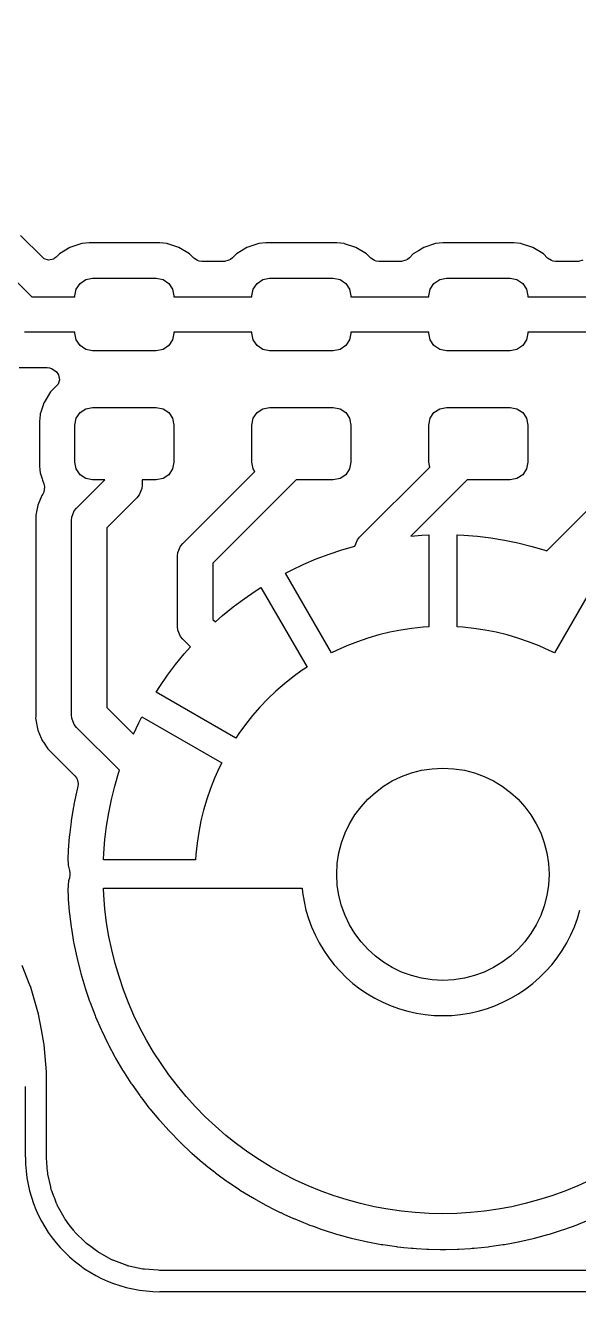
# Model space of a CAD drawing. Header units: millimetres. Extents: x 117.1 to 182.9, y -117.9 to -82.1.
# Drawn here: x 134.1 to 141.92, y -117.9 to -100 of the extents above; entities that cross this region are included whole.
import ezdxf

# ---------------------------------------------------------------- set-up
doc = ezdxf.new("R2010")
doc.units = ezdxf.units.MM
for name, color, linetype, lineweight, true_color in [('cut_in', 5, 'CONTINUOUS', 25, 0x0000ff), ('cut_out', 174, 'CONTINUOUS', 25, 0x000080), ('trace_out', 214, 'CONTINUOUS', 25, 0x800080)]:
    doc.layers.add(name, color=color, linetype=linetype, lineweight=lineweight, true_color=true_color)

msp = doc.modelspace()

# ---------------------------------------------------------------- linework, layer by layer
at = {"layer": 'cut_in'}
msp.add_circle((140, -112), 1.5, dxfattribs=at)
at = {"layer": 'cut_out', "linetype": 'CONTINUOUS'}
for p, q in [((134.1, -116), (134.1, -115)), ((164, -117.9), (136, -117.9))]:
    msp.add_line(p, q, dxfattribs=at)
at = {"layer": 'cut_out'}
msp.add_arc((136, -116), 1.9, -180, -90, dxfattribs=at)
at = {"layer": 'trace_out', "linetype": 'CONTINUOUS'}
for p, q in [((124.906777, -94.553223), (134.191053, -103.8375)), ((134.34039, -103.279023), (134.030192, -102.968825)), ((134.897032, -103.085056), (134.730666, -103.140185)), ((134.897193, -103.085001), (134.897032, -103.085056)), ((134.897197, -103.085), (134.897193, -103.085001)), ((134.999953, -103.074503), (134.897197, -103.085)), ((134.999972, -103.074501), (134.999953, -103.074503)), ((134.99998, -103.074501), (134.999972, -103.074501)), ((134.999998, -103.0745), (134.99998, -103.074501)), ((136.00001, -103.0745), (134.999998, -103.0745)), ((136.000019, -103.0745), (136.00001, -103.0745)), ((136.102792, -103.084999), (136.000019, -103.0745)), ((136.108445, -103.086641), (136.102792, -103.084999)), ((136.111265, -103.087807), (136.108445, -103.086641)), ((136.269334, -103.140186), (136.111265, -103.087807)), ((137.397032, -103.085056), (137.230667, -103.140185)), ((137.397193, -103.085001), (137.397032, -103.085056)), ((137.397197, -103.085), (137.397193, -103.085001)), ((137.499953, -103.074503), (137.397197, -103.085)), ((137.499972, -103.074501), (137.499953, -103.074503)), ((137.49998, -103.074501), (137.499972, -103.074501)), ((137.499998, -103.0745), (137.49998, -103.074501)), ((138.50001, -103.0745), (137.499998, -103.0745)), ((138.500019, -103.0745), (138.50001, -103.0745)), ((138.602792, -103.084999), (138.500019, -103.0745)), ((138.608445, -103.086641), (138.602792, -103.084999)), ((138.611265, -103.087807), (138.608445, -103.086641)), ((138.769334, -103.140186), (138.611265, -103.087807)), ((139.897032, -103.085056), (139.730667, -103.140185)), ((139.897193, -103.085001), (139.897032, -103.085056)), ((139.897197, -103.085), (139.897193, -103.085001)), ((139.999953, -103.074503), (139.897197, -103.085)), ((139.999972, -103.074501), (139.999953, -103.074503)), ((139.99998, -103.074501), (139.999972, -103.074501)), ((139.999998, -103.0745), (139.99998, -103.074501)), ((141.00001, -103.0745), (139.999998, -103.0745)), ((141.000019, -103.0745), (141.00001, -103.0745)), ((141.102792, -103.084999), (141.000019, -103.0745)), ((141.108445, -103.086641), (141.102792, -103.084999)), ((141.111265, -103.087807), (141.108445, -103.086641)), ((141.269334, -103.140186), (141.111265, -103.087807)), ((134.361025, -103.295653), (134.34039, -103.279023)), ((134.537786, -103.275845), (134.509532, -103.296996)), ((134.581344, -103.232287), (134.537786, -103.275845)), ((134.581346, -103.232286), (134.581344, -103.232287)), ((134.730664, -103.140186), (134.581346, -103.232286)), ((134.730666, -103.140185), (134.730664, -103.140186)), ((136.418656, -103.232288), (136.269334, -103.140186)), ((136.418657, -103.232289), (136.418656, -103.232288)), ((136.479637, -103.293269), (136.418657, -103.232289)), ((137.081338, -103.232291), (137.025555, -103.288075)), ((137.156002, -103.186238), (137.081338, -103.232291)), ((137.230663, -103.140187), (137.156002, -103.186238)), ((137.230665, -103.140186), (137.230663, -103.140187)), ((137.230667, -103.140185), (137.230665, -103.140186)), ((138.918656, -103.232288), (138.769334, -103.140186)), ((138.918657, -103.232289), (138.918656, -103.232288)), ((138.979637, -103.293269), (138.918657, -103.232289)), ((139.581338, -103.232291), (139.525555, -103.288075)), ((139.656002, -103.186238), (139.581338, -103.232291)), ((139.730663, -103.140187), (139.656002, -103.186238)), ((139.730665, -103.140186), (139.730663, -103.140187)), ((139.730667, -103.140185), (139.730665, -103.140186)), ((141.418656, -103.232288), (141.269334, -103.140186)), ((141.418657, -103.232289), (141.418656, -103.232288)), ((141.479637, -103.293269), (141.418657, -103.232289)), ((134.367533, -103.299836), (134.361025, -103.295653)), ((134.425752, -103.31921), (134.367533, -103.299836)), ((134.427562, -103.319339), (134.425752, -103.31921)), ((134.495813, -103.304487), (134.427562, -103.319339)), ((134.509532, -103.296996), (134.495813, -103.304487)), ((136.532382, -103.324565), (136.479637, -103.293269)), ((136.557624, -103.331977), (136.532382, -103.324565)), ((136.59256, -103.337), (136.557624, -103.331977)), ((136.914789, -103.337), (136.59256, -103.337)), ((136.974218, -103.321831), (136.914789, -103.337)), ((136.997303, -103.309225), (136.974218, -103.321831)), ((137.025555, -103.288075), (136.997303, -103.309225)), ((139.032382, -103.324565), (138.979637, -103.293269)), ((139.057624, -103.331977), (139.032382, -103.324565)), ((139.09256, -103.337), (139.057624, -103.331977)), ((139.414789, -103.337), (139.09256, -103.337)), ((139.474218, -103.321831), (139.414789, -103.337)), ((139.497303, -103.309225), (139.474218, -103.321831)), ((139.525555, -103.288075), (139.497303, -103.309225)), ((141.532382, -103.324565), (141.479637, -103.293269)), ((141.557624, -103.331977), (141.532382, -103.324565)), ((141.59256, -103.337), (141.557624, -103.331977)), ((141.914789, -103.337), (141.59256, -103.337)), ((141.974218, -103.321831), (141.914789, -103.337)), ((134.873223, -103.648223), (134.954329, -103.59403)), ((134.954329, -103.59403), (135.05, -103.575)), ((135.05, -103.575), (135.95, -103.575)), ((135.95, -103.575), (136.045671, -103.59403)), ((136.045671, -103.59403), (136.126777, -103.648223)), ((137.373223, -103.648223), (137.454329, -103.59403)), ((137.454329, -103.59403), (137.55, -103.575)), ((137.55, -103.575), (138.45, -103.575)), ((138.45, -103.575), (138.545671, -103.59403)), ((138.545671, -103.59403), (138.626777, -103.648223)), ((139.873223, -103.648223), (139.954329, -103.59403)), ((139.954329, -103.59403), (140.05, -103.575)), ((140.05, -103.575), (140.95, -103.575)), ((140.95, -103.575), (141.045671, -103.59403)), ((141.045671, -103.59403), (141.126777, -103.648223)), ((134.8, -103.825), (134.81903, -103.729329)), ((134.81903, -103.729329), (134.873223, -103.648223)), ((136.126777, -103.648223), (136.18097, -103.729329)), ((136.18097, -103.729329), (136.2, -103.825)), ((137.3, -103.825), (137.31903, -103.729329)), ((137.31903, -103.729329), (137.373223, -103.648223)), ((138.626777, -103.648223), (138.68097, -103.729329)), ((138.68097, -103.729329), (138.7, -103.825)), ((139.8, -103.825), (139.81903, -103.729329)), ((139.81903, -103.729329), (139.873223, -103.648223)), ((141.126777, -103.648223), (141.18097, -103.729329)), ((141.18097, -103.729329), (141.2, -103.825)), ((134.191053, -103.8375), (134.8, -103.8375)), ((134.8, -103.8375), (134.8, -103.825)), ((136.2, -103.825), (136.2, -103.8375)), ((136.2, -103.8375), (137.3, -103.8375)), ((137.3, -103.8375), (137.3, -103.825)), ((138.7, -103.825), (138.7, -103.8375)), ((138.7, -103.8375), (139.8, -103.8375)), ((139.8, -103.8375), (139.8, -103.825)), ((141.2, -103.825), (141.2, -103.8375)), ((141.2, -103.8375), (142.3, -103.8375)), ((134.8, -104.3375), (134.0875, -104.3375)), ((134.8, -104.35), (134.8, -104.3375)), ((134.81903, -104.445671), (134.8, -104.35)), ((136.2, -104.35), (136.18097, -104.445671)), ((137.3, -104.3375), (136.2, -104.3375)), ((136.2, -104.3375), (136.2, -104.35)), ((137.3, -104.35), (137.3, -104.3375)), ((137.31903, -104.445671), (137.3, -104.35)), ((138.7, -104.35), (138.68097, -104.445671)), ((139.8, -104.3375), (138.7, -104.3375)), ((138.7, -104.3375), (138.7, -104.35)), ((139.8, -104.35), (139.8, -104.3375)), ((139.81903, -104.445671), (139.8, -104.35)), ((141.2, -104.35), (141.18097, -104.445671)), ((142.3, -104.3375), (141.2, -104.3375)), ((141.2, -104.3375), (141.2, -104.35)), ((134.873223, -104.526777), (134.81903, -104.445671)), ((134.954329, -104.58097), (134.873223, -104.526777)), ((136.126777, -104.526777), (136.045671, -104.58097)), ((136.18097, -104.445671), (136.126777, -104.526777)), ((137.373223, -104.526777), (137.31903, -104.445671)), ((137.454329, -104.58097), (137.373223, -104.526777)), ((138.626777, -104.526777), (138.545671, -104.58097)), ((138.68097, -104.445671), (138.626777, -104.526777)), ((139.873223, -104.526777), (139.81903, -104.445671)), ((139.954329, -104.58097), (139.873223, -104.526777)), ((141.126777, -104.526777), (141.045671, -104.58097)), ((141.18097, -104.445671), (141.126777, -104.526777)), ((135.05, -104.6), (134.954329, -104.58097)), ((135.95, -104.6), (135.05, -104.6)), ((136.045671, -104.58097), (135.95, -104.6)), ((137.55, -104.6), (137.454329, -104.58097)), ((138.45, -104.6), (137.55, -104.6)), ((138.545671, -104.58097), (138.45, -104.6)), ((140.05, -104.6), (139.954329, -104.58097)), ((140.95, -104.6), (140.05, -104.6)), ((141.045671, -104.58097), (140.95, -104.6)), ((134.013582, -104.838), (134.161417, -104.838)), ((134.161417, -104.838), (134.40744, -104.838)), ((134.40744, -104.838), (134.442372, -104.843021)), ((134.442372, -104.843021), (134.467616, -104.850434)), ((134.467616, -104.850434), (134.520362, -104.88173)), ((134.520362, -104.88173), (134.538343, -104.899711)), ((134.538343, -104.899711), (134.559495, -104.927967)), ((134.562342, -105.069956), (134.558163, -105.076459)), ((134.559495, -104.927967), (134.566987, -104.941688)), ((134.58171, -105.011754), (134.562342, -105.069956)), ((134.566987, -104.941688), (134.581839, -105.009948)), ((134.581839, -105.009948), (134.58171, -105.011754)), ((134.457291, -105.181338), (134.365186, -105.330664)), ((134.541527, -105.097103), (134.457291, -105.181338)), ((134.558163, -105.076459), (134.541527, -105.097103)), ((134.352501, -105.368947), (134.320299, -105.466123)), ((134.363194, -105.336677), (134.352501, -105.368947)), ((134.363247, -105.336516), (134.363194, -105.336677)), ((134.36518, -105.330681), (134.363247, -105.336516)), ((134.365186, -105.330664), (134.36518, -105.330681)), ((134.873223, -105.473223), (134.954329, -105.41903)), ((134.954329, -105.41903), (135.05, -105.4)), ((135.05, -105.4), (135.95, -105.4)), ((135.95, -105.4), (136.045671, -105.41903)), ((136.045671, -105.41903), (136.126777, -105.473223)), ((137.373223, -105.473223), (137.454329, -105.41903)), ((137.454329, -105.41903), (137.55, -105.4)), ((137.55, -105.4), (138.45, -105.4)), ((138.45, -105.4), (138.545671, -105.41903)), ((138.545671, -105.41903), (138.626777, -105.473223)), ((139.873223, -105.473223), (139.954329, -105.41903)), ((139.954329, -105.41903), (140.05, -105.4)), ((140.05, -105.4), (140.95, -105.4)), ((140.95, -105.4), (141.045671, -105.41903)), ((141.045671, -105.41903), (141.126777, -105.473223)), ((134.309359, -105.503476), (134.2995, -105.599973)), ((134.2995, -105.599973), (134.2995, -106.224998)), ((134.309542, -105.499881), (134.309359, -105.503476)), ((134.310365, -105.49363), (134.309542, -105.499881)), ((134.311852, -105.479067), (134.310365, -105.49363)), ((134.320299, -105.466123), (134.311852, -105.479067)), ((134.8, -105.65), (134.81903, -105.554329)), ((134.81903, -105.554329), (134.873223, -105.473223)), ((136.126777, -105.473223), (136.18097, -105.554329)), ((136.18097, -105.554329), (136.2, -105.65)), ((137.3, -105.65), (137.31903, -105.554329)), ((137.31903, -105.554329), (137.373223, -105.473223)), ((138.626777, -105.473223), (138.68097, -105.554329)), ((138.68097, -105.554329), (138.7, -105.65)), ((139.8, -105.65), (139.81903, -105.554329)), ((139.81903, -105.554329), (139.873223, -105.473223)), ((141.126777, -105.473223), (141.18097, -105.554329)), ((141.18097, -105.554329), (141.2, -105.65)), ((134.8, -106.175), (134.8, -105.65)), ((136.2, -105.65), (136.2, -106.175)), ((137.3, -106.175), (137.3, -105.65)), ((138.7, -105.65), (138.7, -106.175)), ((139.8, -106.175), (139.8, -105.65)), ((141.2, -105.65), (141.2, -106.175)), ((134.2995, -106.224998), (134.299503, -106.225045)), ((134.299503, -106.225045), (134.305589, -106.284614)), ((134.305589, -106.284614), (134.31, -106.327796)), ((134.81903, -106.270671), (134.8, -106.175)), ((134.873223, -106.351777), (134.81903, -106.270671)), ((136.18097, -106.270671), (136.126777, -106.351777)), ((136.2, -106.175), (136.18097, -106.270671)), ((136.323223, -107.323223), (137.341759, -106.304687)), ((137.31903, -106.270671), (137.3, -106.175)), ((137.341759, -106.304687), (137.31903, -106.270671)), ((138.68097, -106.270671), (138.626777, -106.351777)), ((138.7, -106.175), (138.68097, -106.270671)), ((138.823223, -107.235723), (139.813927, -106.245019)), ((139.813927, -106.245019), (139.8, -106.175)), ((141.18097, -106.270671), (141.126777, -106.351777)), ((141.2, -106.175), (141.18097, -106.270671)), ((134.31, -106.327796), (134.310001, -106.327799)), ((134.310001, -106.327799), (134.338009, -106.412318)), ((134.338009, -106.412318), (134.343508, -106.428913)), ((134.343508, -106.428913), (134.343508, -106.428915)), ((134.343508, -106.428915), (134.361015, -106.481749)), ((134.361015, -106.481749), (134.365905, -106.502146)), ((134.365905, -106.502146), (134.370102, -106.5298)), ((134.823223, -106.823223), (135.221446, -106.425)), ((134.954329, -106.40597), (134.873223, -106.351777)), ((135.05, -106.425), (134.954329, -106.40597)), ((135.221446, -106.425), (135.05, -106.425)), ((135.75, -106.5), (135.745197, -106.548762)), ((135.95, -106.425), (135.75, -106.425)), ((135.75, -106.425), (135.75, -106.5)), ((136.045671, -106.40597), (135.95, -106.425)), ((136.126777, -106.351777), (136.045671, -106.40597)), ((137.928553, -106.425), (136.75, -107.603553)), ((138.45, -106.425), (137.928553, -106.425)), ((138.545671, -106.40597), (138.45, -106.425)), ((138.626777, -106.351777), (138.545671, -106.40597)), ((140.341053, -106.425), (139.546869, -107.219183)), ((140.95, -106.425), (140.341053, -106.425)), ((141.045671, -106.40597), (140.95, -106.425)), ((141.126777, -106.351777), (141.045671, -106.40597)), ((141.467726, -107.427756), (142.483675, -106.411807)), ((134.334915, -106.644502), (134.278348, -106.781066)), ((134.334917, -106.644499), (134.334915, -106.644502)), ((134.347356, -106.625883), (134.334917, -106.644499)), ((134.360213, -106.600918), (134.347356, -106.625883)), ((134.363466, -106.59233), (134.360213, -106.600918)), ((134.370102, -106.5298), (134.363466, -106.59233)), ((135.676777, -106.676777), (135.25, -107.103554)), ((135.707868, -106.638892), (135.676777, -106.676777)), ((135.745197, -106.548772), (135.707868, -106.638892)), ((135.745197, -106.548762), (135.745197, -106.548772)), ((134.278338, -106.781098), (134.2495, -106.926076)), ((134.278343, -106.781083), (134.278338, -106.781098)), ((134.278348, -106.781066), (134.278343, -106.781083)), ((134.754804, -106.951227), (134.792133, -106.861107)), ((134.792133, -106.861107), (134.792137, -106.861102)), ((134.792137, -106.861102), (134.823223, -106.823223)), ((134.2495, -106.926076), (134.2495, -109.775845)), ((134.75, -107), (134.754804, -106.951227)), ((134.75, -109.746294), (134.75, -107)), ((135.25, -107.103554), (135.25, -109.64274)), ((139.546869, -107.219183), (139.704047, -107.206314)), ((139.704047, -107.206314), (139.8, -107.201834)), ((139.8, -107.201834), (139.8, -108.503385)), ((140.2, -108.503385), (140.2, -107.201834)), ((140.2, -107.201834), (140.295953, -107.20631)), ((140.295953, -107.20631), (140.487424, -107.221988)), ((136.254804, -107.451227), (136.292133, -107.361107)), ((136.292133, -107.361107), (136.292137, -107.361102)), ((136.292137, -107.361102), (136.323223, -107.323223)), ((138.573009, -107.414179), (138.75583, -107.361249)), ((138.75583, -107.361249), (138.792133, -107.273607)), ((138.792133, -107.273607), (138.792137, -107.273602)), ((138.792137, -107.273602), (138.823223, -107.235723)), ((140.487424, -107.221988), (140.678115, -107.245315)), ((140.678115, -107.245315), (140.867719, -107.276252)), ((140.867719, -107.276252), (141.055934, -107.314751)), ((141.055934, -107.314751), (141.242458, -107.36075)), ((141.242458, -107.36075), (141.426992, -107.414175)), ((136.25, -107.5), (136.254804, -107.451227)), ((136.25, -108.5), (136.25, -107.5)), ((138.034283, -107.618097), (138.211089, -107.542954)), ((138.211089, -107.542954), (138.39076, -107.474945)), ((138.39076, -107.474945), (138.573009, -107.414179)), ((141.426992, -107.414175), (141.467726, -107.427756)), ((136.75, -107.603553), (136.75, -108.396446)), ((137.775289, -107.744354), (137.860625, -107.700254)), ((138.426065, -108.87153), (137.775289, -107.744354)), ((137.860625, -107.700254), (138.034283, -107.618097)), ((142.224711, -107.744354), (141.573935, -108.87153)), ((137.036565, -108.221074), (137.190045, -108.105528)), ((137.190045, -108.105528), (137.348025, -107.996215)), ((137.348025, -107.996215), (137.428879, -107.944354)), ((137.428879, -107.944354), (138.079654, -109.07153)), ((136.887831, -108.342668), (137.036565, -108.221074)), ((136.75, -108.396446), (136.786267, -108.432713)), ((136.786267, -108.432713), (136.887831, -108.342668)), ((136.254804, -108.548773), (136.25, -108.5)), ((136.292133, -108.638893), (136.254804, -108.548773)), ((136.292137, -108.638897), (136.292133, -108.638893)), ((136.323223, -108.676777), (136.292137, -108.638897)), ((139.094016, -108.616487), (138.941255, -108.661164)), ((139.248649, -108.578799), (139.094016, -108.616487)), ((139.404836, -108.548179), (139.248649, -108.578799)), ((139.562254, -108.524691), (139.404836, -108.548179)), ((139.720576, -108.508383), (139.562254, -108.524691)), ((139.8, -108.503385), (139.720576, -108.508383)), ((140.279424, -108.508387), (140.2, -108.503385)), ((140.437746, -108.524695), (140.279424, -108.508387)), ((140.595163, -108.548183), (140.437746, -108.524695)), ((140.75135, -108.578803), (140.595163, -108.548183)), ((140.905983, -108.61649), (140.75135, -108.578803)), ((141.058744, -108.661168), (140.905983, -108.61649)), ((136.432852, -108.786406), (136.323223, -108.676777)), ((136.344999, -108.885496), (136.432852, -108.786406)), ((138.642611, -108.771106), (138.497346, -108.836143)), ((138.790683, -108.71274), (138.642611, -108.771106)), ((138.941255, -108.661164), (138.790683, -108.71274)), ((141.209316, -108.712743), (141.058744, -108.661168)), ((141.357387, -108.77111), (141.209316, -108.712743)), ((141.502653, -108.836147), (141.357387, -108.77111)), ((136.223403, -109.034228), (136.344999, -108.885496)), ((138.497346, -108.836143), (138.426065, -108.87153)), ((141.573935, -108.87153), (141.502653, -108.836147)), ((135.998541, -109.345686), (136.107855, -109.187707)), ((136.107855, -109.187707), (136.223403, -109.034228)), ((138.013369, -109.11557), (137.884412, -109.208854)), ((138.079654, -109.07153), (138.013369, -109.11557)), ((135.946688, -109.426545), (135.998541, -109.345686)), ((137.759828, -109.307904), (137.639875, -109.412514)), ((137.884412, -109.208854), (137.759828, -109.307904)), ((137.073864, -110.07732), (135.946688, -109.426545)), ((137.524802, -109.522469), (137.414846, -109.637541)), ((137.639875, -109.412514), (137.524802, -109.522469)), ((135.25, -109.64274), (135.62647, -110.019211)), ((137.414846, -109.637541), (137.310234, -109.757492)), ((134.2495, -109.775845), (134.244237, -109.793765)), ((134.244237, -109.793765), (134.278338, -109.965193)), ((134.754804, -109.795067), (134.75, -109.746294)), ((134.792133, -109.885187), (134.754804, -109.795067)), ((134.792137, -109.885191), (134.792133, -109.885187)), ((134.823223, -109.923071), (134.792137, -109.885191)), ((135.62647, -110.019211), (135.7026, -109.858297)), ((135.7026, -109.858297), (135.746688, -109.772955)), ((135.746688, -109.772955), (136.873864, -110.423731)), ((137.211183, -109.882074), (137.117897, -110.011031)), ((137.310234, -109.757492), (137.211183, -109.882074)), ((134.278338, -109.965193), (134.278341, -109.965205)), ((134.278341, -109.965205), (134.278346, -109.96522)), ((134.278346, -109.96522), (134.32335, -110.073866)), ((134.32335, -110.073866), (134.327248, -110.083277)), ((134.327248, -110.083277), (134.334916, -110.101789)), ((135.430099, -110.529947), (134.823223, -109.923071)), ((137.117897, -110.011031), (137.073864, -110.07732)), ((134.334916, -110.101789), (134.349398, -110.123463)), ((134.349398, -110.123463), (134.352496, -110.1281)), ((134.352496, -110.1281), (134.3525, -110.128107)), ((134.3525, -110.128107), (134.35654, -110.134155)), ((134.35654, -110.134155), (134.356541, -110.134155)), ((134.356541, -110.134155), (134.41705, -110.224713)), ((134.41705, -110.224713), (134.417052, -110.224715)), ((134.417052, -110.224715), (134.80117, -110.608832)), ((136.873864, -110.423731), (136.83848, -110.495013)), ((134.80117, -110.608832), (134.822322, -110.637087)), ((135.363093, -110.755211), (135.416519, -110.570678)), ((135.416519, -110.570678), (135.430099, -110.529947)), ((136.83848, -110.495013), (136.773441, -110.640278)), ((134.822322, -110.637087), (134.831658, -110.654185)), ((134.84309, -110.752593), (134.826294, -110.820698)), ((134.831658, -110.654185), (134.846813, -110.715319)), ((134.846685, -110.724611), (134.84309, -110.752593)), ((134.846813, -110.715319), (134.846685, -110.724611)), ((135.317092, -110.941734), (135.363093, -110.755211)), ((136.715072, -110.788349), (136.663495, -110.938921)), ((136.773441, -110.640278), (136.715072, -110.788349)), ((134.800266, -110.945924), (134.786244, -111.014477)), ((134.821848, -110.840415), (134.800266, -110.945924)), ((134.826294, -110.820698), (134.821848, -110.840415)), ((135.278592, -111.129948), (135.317092, -110.941734)), ((136.663495, -110.938921), (136.618815, -111.091681)), ((134.779674, -111.048625), (134.748753, -111.238119)), ((134.779685, -111.04857), (134.779674, -111.048625)), ((134.779727, -111.048341), (134.779685, -111.04857)), ((134.783286, -111.028973), (134.779727, -111.048341)), ((134.783337, -111.028687), (134.783286, -111.028973)), ((134.786244, -111.014477), (134.783337, -111.028687)), ((135.247653, -111.319553), (135.278592, -111.129948)), ((136.618815, -111.091681), (136.581126, -111.246315)), ((134.745889, -111.258197), (134.722567, -111.448841)), ((134.748753, -111.238119), (134.745889, -111.258197)), ((135.224325, -111.510243), (135.247653, -111.319553)), ((136.581126, -111.246315), (136.550505, -111.402501)), ((134.720511, -111.468986), (134.704836, -111.660388)), ((134.722567, -111.448841), (134.720511, -111.468986)), ((135.208645, -111.701713), (135.224325, -111.510243)), ((136.550505, -111.402501), (136.527015, -111.559919)), ((134.70369, -111.678207), (134.699217, -111.774098)), ((134.704836, -111.660388), (134.70369, -111.678207)), ((136.527015, -111.559919), (136.510705, -111.718241)), ((134.699217, -111.774098), (134.703813, -111.869609)), ((134.703813, -111.869609), (134.703814, -111.869613)), ((134.703814, -111.869613), (134.72592, -111.944898)), ((135.204168, -111.797666), (135.208645, -111.701713)), ((136.505719, -111.797666), (135.204168, -111.797666)), ((136.510705, -111.718241), (136.505719, -111.797666)), ((134.730943, -112.009457), (134.722023, -112.055636)), ((134.72592, -111.944898), (134.730943, -111.979833)), ((134.730943, -111.979833), (134.730943, -112.009457)), ((134.699464, -112.218792), (134.69922, -112.221313)), ((134.69922, -112.221313), (134.703793, -112.319015)), ((134.699466, -112.218768), (134.699464, -112.218792)), ((134.711472, -112.094112), (134.699466, -112.218768)), ((134.713015, -112.078084), (134.711472, -112.094111)), ((134.711472, -112.094111), (134.711472, -112.094112)), ((134.713016, -112.078081), (134.713015, -112.078084)), ((134.722023, -112.055636), (134.713016, -112.078081)), ((135.208744, -112.295427), (135.204168, -112.197666)), ((135.204168, -112.197666), (138.010025, -112.197666)), ((138.010025, -112.197666), (138.016767, -112.259889)), ((134.703793, -112.319015), (134.704957, -112.337025)), ((134.704957, -112.337025), (134.706274, -112.352954)), ((134.706274, -112.352954), (134.721084, -112.532163)), ((135.224865, -112.490496), (135.208744, -112.295427)), ((138.016767, -112.259889), (138.037048, -112.383405)), ((138.037048, -112.383405), (138.065014, -112.505411)), ((134.721084, -112.532163), (134.721087, -112.5322)), ((134.721087, -112.5322), (134.721088, -112.532202)), ((134.721088, -112.532202), (134.723197, -112.552632)), ((134.723197, -112.552632), (134.723244, -112.553002)), ((134.723244, -112.553002), (134.747257, -112.74688)), ((135.248924, -112.684746), (135.224865, -112.490496)), ((138.065014, -112.505411), (138.100556, -112.62543)), ((141.899444, -112.62543), (141.934986, -112.505411)), ((134.747257, -112.74688), (134.750207, -112.76728)), ((134.750207, -112.76728), (134.782165, -112.960387)), ((135.280882, -112.877853), (135.248924, -112.684746)), ((138.100556, -112.62543), (138.143534, -112.742991)), ((138.143534, -112.742991), (138.19378, -112.857633)), ((141.80622, -112.857633), (141.856466, -112.742991)), ((141.856466, -112.742991), (141.899444, -112.62543)), ((135.320686, -113.069497), (135.280882, -112.877853)), ((138.19378, -112.857633), (138.251097, -112.968909)), ((141.748903, -112.968909), (141.80622, -112.857633)), ((134.782165, -112.960387), (134.785793, -112.979833)), ((134.785793, -112.979833), (134.785947, -112.98066)), ((134.785947, -112.98066), (134.825833, -113.1727)), ((135.368269, -113.259359), (135.320686, -113.069497)), ((138.251097, -112.968909), (138.315261, -113.076383)), ((138.315261, -113.076383), (138.386021, -113.179633)), ((141.613979, -113.179633), (141.684739, -113.076383)), ((141.684739, -113.076383), (141.748903, -112.968909)), ((134.165315, -113.56806), (134.056906, -113.291837)), ((134.825833, -113.1727), (134.826031, -113.173525)), ((134.826031, -113.173525), (134.830345, -113.192367)), ((134.830345, -113.192367), (134.877932, -113.382243)), ((135.423552, -113.447123), (135.368269, -113.259359)), ((138.386021, -113.179633), (138.4631, -113.278257)), ((138.4631, -113.278257), (138.546195, -113.371866)), ((141.453805, -113.371866), (141.5369, -113.278257)), ((141.5369, -113.278257), (141.613979, -113.179633)), ((134.877932, -113.382243), (134.883356, -113.402157)), ((134.883356, -113.402157), (134.938632, -113.589896)), ((135.486444, -113.632478), (135.423552, -113.447123)), ((138.546195, -113.371866), (138.634982, -113.460096)), ((138.634982, -113.460096), (138.729113, -113.5426)), ((141.270887, -113.5426), (141.365018, -113.460096)), ((141.365018, -113.460096), (141.453805, -113.371866)), ((134.170363, -113.580921), (134.165315, -113.56806)), ((134.170653, -113.581605), (134.170363, -113.580921)), ((134.170767, -113.58195), (134.170653, -113.581605)), ((134.171545, -113.583932), (134.170767, -113.58195)), ((134.171546, -113.583938), (134.171545, -113.583932)), ((134.171551, -113.583949), (134.171546, -113.583938)), ((134.285538, -113.979605), (134.171551, -113.583949)), ((134.938632, -113.589896), (134.944847, -113.60952)), ((134.944847, -113.60952), (135.007759, -113.794936)), ((135.556839, -113.815115), (135.486444, -113.632478)), ((138.729113, -113.5426), (138.82822, -113.619056)), ((138.82822, -113.619056), (138.931914, -113.689164)), ((141.068086, -113.689164), (141.17178, -113.619056)), ((141.17178, -113.619056), (141.270887, -113.5426)), ((135.007759, -113.794936), (135.01475, -113.814236)), ((135.01475, -113.814236), (135.08516, -113.996909)), ((135.634621, -113.994731), (135.556839, -113.815115)), ((138.931914, -113.689164), (139.03979, -113.752651)), ((139.03979, -113.752651), (139.151424, -113.809266)), ((139.151424, -113.809266), (139.266381, -113.858789)), ((140.733619, -113.858789), (140.848576, -113.809266)), ((140.848576, -113.809266), (140.96021, -113.752651)), ((140.96021, -113.752651), (141.068086, -113.689164)), ((134.327334, -114.200502), (134.285538, -113.979605)), ((135.08516, -113.996909), (135.092963, -114.015988)), ((135.092963, -114.015988), (135.170756, -114.195627)), ((135.719661, -114.171026), (135.634621, -113.994731)), ((139.266381, -113.858789), (139.38421, -113.901026)), ((139.38421, -113.901026), (139.50445, -113.935811)), ((139.50445, -113.935811), (139.62663, -113.963008)), ((139.62663, -113.963008), (139.750272, -113.982511)), ((139.750272, -113.982511), (139.874891, -113.994244)), ((139.874891, -113.994244), (140, -113.99816)), ((140, -113.99816), (140.125109, -113.994244)), ((140.125109, -113.994244), (140.249728, -113.982511)), ((140.249728, -113.982511), (140.37337, -113.963008)), ((140.37337, -113.963008), (140.49555, -113.935811)), ((140.49555, -113.935811), (140.61579, -113.901026)), ((140.61579, -113.901026), (140.733619, -113.858789)), ((134.362088, -114.384181), (134.327334, -114.200502)), ((135.170756, -114.195627), (135.179321, -114.214351)), ((135.811816, -114.343708), (135.719661, -114.171026)), ((135.179321, -114.214351), (135.26439, -114.390708)), ((135.910934, -114.51249), (135.811816, -114.343708)), ((134.36442, -114.409052), (134.362088, -114.384181)), ((134.400529, -114.794126), (134.36442, -114.409052)), ((135.26439, -114.390708), (135.264543, -114.391006)), ((135.264543, -114.391006), (135.273687, -114.409013)), ((135.273687, -114.409013), (135.273708, -114.409052)), ((135.273708, -114.409052), (135.365849, -114.581707)), ((136.01685, -114.677091), (135.910934, -114.51249)), ((135.365849, -114.581707), (135.375922, -114.599689)), ((135.375922, -114.599689), (135.47504, -114.768471)), ((136.129389, -114.837238), (136.01685, -114.677091)), ((134.4005, -114.999501), (134.400514, -114.898043)), ((134.400514, -114.898043), (134.400517, -114.875417)), ((134.400517, -114.875417), (134.400529, -114.794126)), ((135.47504, -114.768471), (135.475061, -114.768506)), ((135.475061, -114.768506), (135.485824, -114.786008)), ((135.485824, -114.786008), (135.497579, -114.804276)), ((135.497579, -114.804276), (135.591748, -114.950621)), ((136.248362, -114.992663), (136.129389, -114.837238)), ((134.4005, -115.993356), (134.4005, -114.999501)), ((135.591748, -114.950621), (135.603275, -114.96776)), ((135.603275, -114.96776), (135.603522, -114.968108)), ((135.603522, -114.968108), (135.715797, -115.127879)), ((136.373572, -115.14311), (136.248362, -114.992663)), ((135.715797, -115.127879), (135.715811, -115.127898)), ((135.715811, -115.127898), (135.716695, -115.129103)), ((135.716695, -115.129103), (135.716707, -115.12912)), ((135.716707, -115.12912), (135.727963, -115.144463)), ((135.727963, -115.144463), (135.729699, -115.146778)), ((135.729699, -115.146778), (135.730293, -115.147507)), ((135.730293, -115.147507), (135.846962, -115.299922)), ((136.504811, -115.288327), (136.373572, -115.14311)), ((135.846962, -115.299922), (135.859809, -115.316014)), ((135.859809, -115.316014), (135.859848, -115.316063)), ((135.859848, -115.316063), (135.98503, -115.466475)), ((136.64186, -115.428074), (136.504811, -115.288327)), ((136.784493, -115.562118), (136.64186, -115.428074)), ((135.98503, -115.466475), (135.985035, -115.466481)), ((135.985035, -115.466481), (135.998523, -115.482033)), ((135.998523, -115.482033), (135.998533, -115.482044)), ((135.998533, -115.482044), (135.998659, -115.482189)), ((135.998659, -115.482189), (135.999078, -115.482647)), ((135.999078, -115.482647), (136.129777, -115.627266)), ((136.129777, -115.627266), (136.143909, -115.642277)), ((136.932471, -115.690235), (136.784493, -115.562118)), ((136.143909, -115.642277), (136.280954, -115.78202)), ((136.280954, -115.78202), (136.290373, -115.791239)), ((136.290373, -115.791239), (136.293246, -115.794051)), ((136.293246, -115.794051), (136.295693, -115.796447)), ((136.295693, -115.796447), (136.43831, -115.930476)), ((137.08555, -115.812214), (136.932471, -115.690235)), ((137.243473, -115.927852), (137.08555, -115.812214)), ((136.43831, -115.930476), (136.446481, -115.937847)), ((136.446481, -115.937847), (136.44738, -115.938658)), ((136.44738, -115.938658), (136.452941, -115.943675)), ((136.452941, -115.943675), (136.453443, -115.944135)), ((136.453443, -115.944135), (136.453718, -115.944373)), ((136.453718, -115.944373), (136.453804, -115.944447)), ((136.453804, -115.944447), (136.601517, -116.072336)), ((137.405979, -116.036955), (137.243473, -115.927852)), ((134.400579, -115.99778), (134.4005, -115.993356)), ((134.400737, -116.002206), (134.400579, -115.99778)), ((134.400973, -116.006624), (134.400737, -116.002206)), ((134.415344, -116.207552), (134.400973, -116.006624)), ((136.601517, -116.072336), (136.60154, -116.072356)), ((136.60154, -116.072356), (136.601557, -116.07237)), ((136.601557, -116.07237), (136.601578, -116.072388)), ((136.601578, -116.072388), (136.601596, -116.072403)), ((136.601596, -116.072403), (136.615611, -116.084044)), ((136.615611, -116.084044), (136.617481, -116.085598)), ((136.617481, -116.085598), (136.677103, -116.133106)), ((136.677103, -116.133106), (136.677104, -116.133106)), ((136.677104, -116.133106), (136.677104, -116.133107)), ((136.677104, -116.133107), (136.770523, -116.207547)), ((137.572797, -116.139343), (137.405979, -116.036955)), ((137.743651, -116.234846), (137.572797, -116.139343)), ((134.415833, -116.214389), (134.415344, -116.207552)), ((134.416775, -116.22315), (134.415833, -116.214389)), ((134.418038, -116.231932), (134.416775, -116.22315)), ((134.419603, -116.24061), (134.418038, -116.231932)), ((134.458152, -116.417817), (134.419603, -116.24061)), ((136.770523, -116.207547), (136.786946, -116.220095)), ((136.786946, -116.220095), (136.787279, -116.220338)), ((136.787279, -116.220338), (136.862046, -116.275085)), ((136.862046, -116.275085), (136.944821, -116.335697)), ((136.944821, -116.335697), (136.9617, -116.347536)), ((136.9617, -116.347536), (137.124218, -116.456647)), ((137.918256, -116.323304), (137.743651, -116.234846)), ((138.096322, -116.404571), (137.918256, -116.323304)), ((142.081744, -116.323304), (141.903678, -116.404571)), ((134.462465, -116.437643), (134.458152, -116.417817)), ((134.464646, -116.446194), (134.462465, -116.437643)), ((134.467144, -116.454701), (134.464646, -116.446194)), ((134.469921, -116.463047), (134.467144, -116.454701)), ((134.508443, -116.566327), (134.469921, -116.463047)), ((137.124218, -116.456647), (137.127783, -116.458936)), ((137.127783, -116.458936), (137.141552, -116.467778)), ((137.141552, -116.467778), (137.30837, -116.570166)), ((138.277553, -116.478511), (138.096322, -116.404571)), ((138.461647, -116.545003), (138.277553, -116.478511)), ((141.722447, -116.478511), (141.538353, -116.545003)), ((141.903678, -116.404571), (141.722447, -116.478511)), ((134.514887, -116.583601), (134.508443, -116.566327)), ((134.540396, -116.651994), (134.514887, -116.583601)), ((134.543786, -116.660179), (134.540396, -116.651994)), ((134.547461, -116.668225), (134.543786, -116.660179)), ((134.551419, -116.67613), (134.547461, -116.668225)), ((134.568911, -116.708164), (134.551419, -116.67613)), ((137.30837, -116.570166), (137.31754, -116.57554)), ((137.31754, -116.57554), (137.318665, -116.576199)), ((137.318665, -116.576199), (137.318679, -116.576208)), ((137.318679, -116.576208), (137.322754, -116.578596)), ((137.322754, -116.578596), (137.326147, -116.580585)), ((137.326147, -116.580585), (137.331543, -116.583601)), ((137.331543, -116.583601), (137.49012, -116.672242)), ((137.49012, -116.672242), (137.497001, -116.676088)), ((137.497001, -116.676088), (137.497007, -116.676091)), ((137.497007, -116.676091), (137.5152, -116.685779)), ((137.5152, -116.685779), (137.607068, -116.732321)), ((138.648298, -116.603934), (138.461647, -116.545003)), ((138.837197, -116.655207), (138.648298, -116.603934)), ((139.028029, -116.698737), (138.837197, -116.655207)), ((139.220477, -116.734452), (139.028029, -116.698737)), ((140.971971, -116.698737), (140.779523, -116.734452)), ((141.162803, -116.655207), (140.971971, -116.698737)), ((141.351702, -116.603934), (141.162803, -116.655207)), ((141.538353, -116.545003), (141.351702, -116.603934)), ((134.648041, -116.853082), (134.568911, -116.708164)), ((134.652554, -116.860689), (134.648041, -116.853082)), ((134.657329, -116.86812), (134.652554, -116.860689)), ((134.662381, -116.875397), (134.657329, -116.86812)), ((134.721185, -116.95395), (134.662381, -116.875397)), ((137.607068, -116.732321), (137.689808, -116.774239)), ((137.689808, -116.774239), (137.700865, -116.779559)), ((137.700865, -116.779559), (137.700888, -116.77958)), ((137.700888, -116.77958), (137.700892, -116.779572)), ((137.700892, -116.779572), (137.708377, -116.783175)), ((137.708377, -116.783175), (137.708394, -116.783183)), ((137.708394, -116.783183), (137.708407, -116.783189)), ((137.708407, -116.783189), (137.752914, -116.803501)), ((137.752914, -116.803501), (137.886443, -116.864442)), ((137.886443, -116.864442), (137.89221, -116.866933)), ((137.89221, -116.866933), (137.894635, -116.867981)), ((137.894635, -116.867981), (137.894636, -116.867981)), ((137.894636, -116.867981), (137.894638, -116.867982)), ((137.894638, -116.867982), (137.905378, -116.872621)), ((137.905378, -116.872621), (138.08661, -116.946562)), ((139.414221, -116.762292), (139.220477, -116.734452)), ((139.608939, -116.782211), (139.414221, -116.762292)), ((139.804307, -116.794176), (139.608939, -116.782211)), ((140, -116.798166), (139.804307, -116.794176)), ((140.195693, -116.794176), (140, -116.798166)), ((140.391061, -116.782211), (140.195693, -116.794176)), ((140.585779, -116.762292), (140.391061, -116.782211)), ((140.779523, -116.734452), (140.585779, -116.762292)), ((134.783204, -117.036798), (134.721185, -116.95395)), ((134.788758, -117.04369), (134.783204, -117.036798)), ((134.794554, -117.050379), (134.788758, -117.04369)), ((134.800586, -117.056858), (134.794554, -117.050379)), ((134.94314, -117.199412), (134.800586, -117.056858)), ((138.08661, -116.946562), (138.105816, -116.953944)), ((138.105816, -116.953944), (138.105832, -116.95395)), ((138.105832, -116.95395), (138.105846, -116.953955)), ((138.105846, -116.953955), (138.105859, -116.95396)), ((138.105859, -116.95396), (138.180793, -116.981025)), ((138.180793, -116.981025), (138.289926, -117.020442)), ((138.289926, -117.020442), (138.309452, -117.027048)), ((138.309452, -117.027048), (138.496103, -117.085979)), ((141.503897, -117.085979), (141.690548, -117.027048)), ((141.690548, -117.027048), (141.710074, -117.020442)), ((141.710074, -117.020442), (141.894168, -116.95395)), ((141.894168, -116.95395), (141.899454, -116.951917)), ((141.899454, -116.951917), (141.913389, -116.946562)), ((141.913389, -116.946562), (142.026289, -116.9005)), ((134.949619, -117.205444), (134.94314, -117.199412)), ((134.956308, -117.21124), (134.949619, -117.205444)), ((134.96319, -117.216786), (134.956308, -117.21124)), ((135.01327, -117.254276), (134.96319, -117.216786)), ((138.496103, -117.085979), (138.515881, -117.091782)), ((138.515881, -117.091782), (138.70478, -117.143055)), ((138.70478, -117.143055), (138.724777, -117.148048)), ((138.724777, -117.148048), (138.915609, -117.191578)), ((138.915609, -117.191578), (138.935792, -117.195751)), ((138.935792, -117.195751), (138.935798, -117.195751)), ((138.935798, -117.195751), (138.935807, -117.195753)), ((138.935807, -117.195753), (138.935822, -117.195757)), ((138.935822, -117.195757), (138.935843, -117.19576)), ((138.935843, -117.19576), (138.936414, -117.195879)), ((138.936414, -117.195879), (138.937346, -117.196039)), ((138.937346, -117.196039), (139.034858, -117.214136)), ((139.034858, -117.214136), (139.12824, -117.231466)), ((139.12824, -117.231466), (139.148578, -117.234813)), ((139.148578, -117.234813), (139.218931, -117.244922)), ((139.218931, -117.244922), (139.342313, -117.262652)), ((140.72061, -117.253609), (140.851422, -117.234813)), ((140.851422, -117.234813), (140.87176, -117.231466)), ((140.87176, -117.231466), (140.994257, -117.208732)), ((140.994257, -117.208732), (141.063992, -117.195791)), ((141.063992, -117.195791), (141.064518, -117.195695)), ((141.064518, -117.195695), (141.065334, -117.195517)), ((141.065334, -117.195517), (141.084391, -117.191578)), ((141.084391, -117.191578), (141.275223, -117.148048)), ((141.275223, -117.148048), (141.29522, -117.143055)), ((141.29522, -117.143055), (141.484119, -117.091782)), ((141.484119, -117.091782), (141.503897, -117.085979)), ((135.124599, -117.337615), (135.01327, -117.254276)), ((135.131871, -117.342664), (135.124599, -117.337615)), ((135.139309, -117.347444), (135.131871, -117.342664)), ((135.146905, -117.351951), (135.139309, -117.347444)), ((135.323879, -117.448585), (135.146905, -117.351951)), ((139.342313, -117.262652), (139.359984, -117.264824)), ((139.359984, -117.264824), (139.362793, -117.26517)), ((139.362793, -117.26517), (139.445255, -117.273605)), ((139.445255, -117.273605), (139.557476, -117.285085)), ((139.557476, -117.285085), (139.557483, -117.285085)), ((139.557483, -117.285085), (139.557497, -117.285087)), ((139.557497, -117.285087), (139.557528, -117.285089)), ((139.557528, -117.285089), (139.558299, -117.285168)), ((139.558299, -117.285168), (139.559294, -117.285233)), ((139.559294, -117.285233), (139.578038, -117.286766)), ((139.578038, -117.286766), (139.578041, -117.286766)), ((139.578041, -117.286766), (139.578051, -117.286767)), ((139.578051, -117.286767), (139.578088, -117.286769)), ((139.578088, -117.286769), (139.578441, -117.286798)), ((139.578441, -117.286798), (139.579204, -117.286837)), ((139.579204, -117.286837), (139.62566, -117.289682)), ((139.62566, -117.289682), (139.773406, -117.298731)), ((139.773406, -117.298731), (139.794002, -117.299571)), ((139.794002, -117.299571), (139.958955, -117.302934)), ((139.958955, -117.302934), (139.989684, -117.303561)), ((139.989684, -117.303561), (139.989695, -117.303561)), ((139.989695, -117.303561), (140.010316, -117.303561)), ((140.010316, -117.303561), (140.040611, -117.302943)), ((140.040611, -117.302943), (140.205998, -117.299571)), ((140.205998, -117.299571), (140.226594, -117.298731)), ((140.226594, -117.298731), (140.388643, -117.288806)), ((140.388643, -117.288806), (140.412779, -117.287328)), ((140.412779, -117.287328), (140.420694, -117.286844)), ((140.420694, -117.286844), (140.421956, -117.286779)), ((140.421956, -117.286779), (140.422629, -117.286731)), ((140.422629, -117.286731), (140.423852, -117.286611)), ((140.423852, -117.286611), (140.442503, -117.285087)), ((140.442503, -117.285087), (140.442523, -117.285085)), ((140.442523, -117.285085), (140.637213, -117.265169)), ((140.637213, -117.265169), (140.657686, -117.262652)), ((140.657686, -117.262652), (140.72061, -117.253609)), ((135.331775, -117.452538), (135.323879, -117.448585)), ((135.339817, -117.456211), (135.331775, -117.452538)), ((135.347998, -117.4596), (135.339817, -117.456211)), ((135.536919, -117.530065), (135.347998, -117.4596)), ((135.545328, -117.532863), (135.536919, -117.530065)), ((135.553797, -117.535349), (135.545328, -117.532863)), ((135.562364, -117.537535), (135.553797, -117.535349)), ((135.759364, -117.580389), (135.562364, -117.537535)), ((135.768068, -117.58196), (135.759364, -117.580389)), ((135.776828, -117.58322), (135.768068, -117.58196)), ((135.785635, -117.584167), (135.776828, -117.58322)), ((135.974407, -117.597668), (135.785635, -117.584167)), ((135.974407, -117.597669), (135.974407, -117.597668)), ((135.993376, -117.599026), (135.974407, -117.597669)), ((135.997792, -117.599262), (135.993376, -117.599026)), ((136.00222, -117.599421), (135.997792, -117.599262)), ((136.006643, -117.5995), (136.00222, -117.599421)), ((163.993356, -117.5995), (136.006643, -117.5995))]:
    msp.add_line(p, q, dxfattribs=at)

doc.saveas('drawing.dxf')
